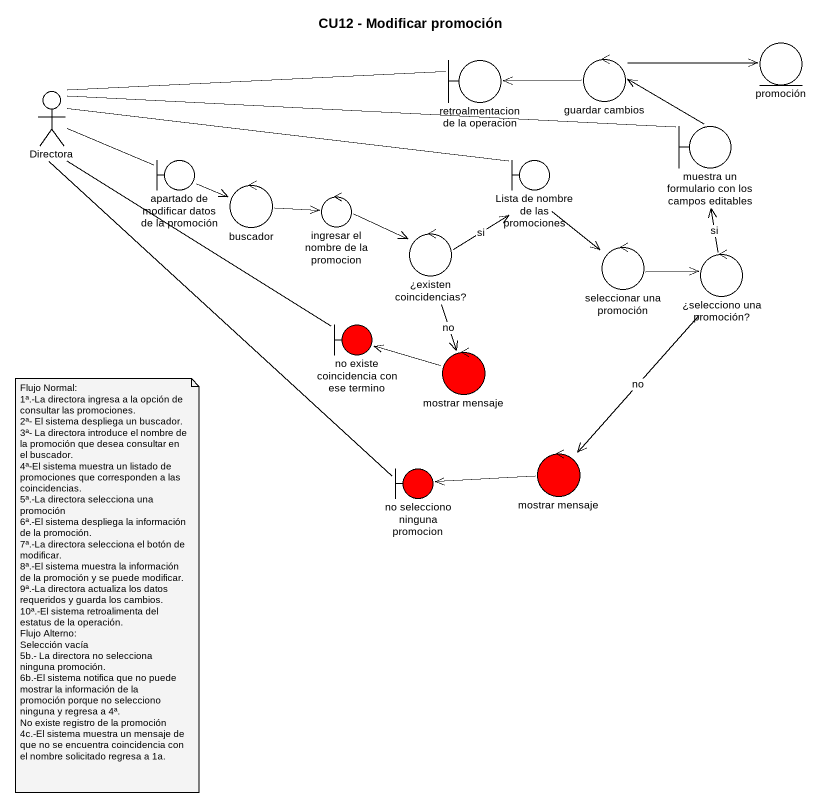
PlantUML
@startuml
title CU12 - Modificar promoción
boundary "retroalmentacion de la operacion" as retroalmentacion_de_la
control "guardar cambios" as guardar_cambios
entity promoción
actor Directora
boundary "muestra un formulario con los campos editables" as muestra_un_formulario_con
boundary "apartado de modificar datos de la promoción" as apartado_de_modificar_datos
control buscador
boundary "Lista de nombre de las promociones" as Lista_de_nombre_de_las
control "ingresar el nombre de la promocion" as ingresar_el_nombre_de_la
control "¿existen coincidencias?" as existen_coincidencias
control "seleccionar una promoción" as seleccionar_una_promoción
control "¿selecciono una promoción?" as selecciono_una_promoción
boundary "no existe coincidencia con ese termino" as no_existe_coincidencia_con #FF0000
control "mostrar mensaje" as mostrar_mensaje #FF0000
control "mostrar mensaje" as mostrar_mensaje_2 #FF0000
boundary "no selecciono ninguna promocion" as no_selecciono_ninguna #FF0000
retroalmentacion_de_la -left- Directora
guardar_cambios -left-> retroalmentacion_de_la
guardar_cambios -right-> promoción
Directora -right- apartado_de_modificar_datos
muestra_un_formulario_con -up-> guardar_cambios
muestra_un_formulario_con -left- Directora
apartado_de_modificar_datos -right-> buscador
buscador -right-> ingresar_el_nombre_de_la
Lista_de_nombre_de_las -left- Directora
Lista_de_nombre_de_las --> seleccionar_una_promoción
ingresar_el_nombre_de_la -right-> existen_coincidencias
existen_coincidencias -up-> Lista_de_nombre_de_las : si
existen_coincidencias --> mostrar_mensaje : no
seleccionar_una_promoción -right-> selecciono_una_promoción
selecciono_una_promoción -up-> muestra_un_formulario_con : si
selecciono_una_promoción --> mostrar_mensaje_2 : no
no_existe_coincidencia_con -up- Directora
mostrar_mensaje -left-> no_existe_coincidencia_con
mostrar_mensaje_2 -left-> no_selecciono_ninguna
no_selecciono_ninguna -up- Directora
note as N1
  Flujo Normal:
  1ª.-La directora ingresa a la opción de consultar las promociones.
  2ª- El sistema despliega un buscador.
  3ª- La directora introduce el nombre de la promoción que desea consultar en el buscador.
  4ª-El sistema muestra un listado de promociones que corresponden a las coincidencias.
  5ª.-La directora selecciona una promoción
  6ª.-El sistema despliega la información de la promoción.
  7ª.-La directora selecciona el botón de modificar.
  8ª.-El sistema muestra la información de la promoción y se puede modificar.
  9ª.-La directora actualiza los datos requeridos y guarda los cambios.
  10ª.-El sistema retroalimenta del estatus de la operación.
  Flujo Alterno:
  Selección vacía
  5b.- La directora no selecciona ninguna promoción.
  6b.-El sistema notifica que no puede mostrar la información de la promoción porque no selecciono ninguna y regresa a 4ª.
  No existe registro de la promoción
  4c.-El sistema muestra un mensaje de que no se encuentra coincidencia con el nombre solicitado regresa a 1a.
end note
@enduml
